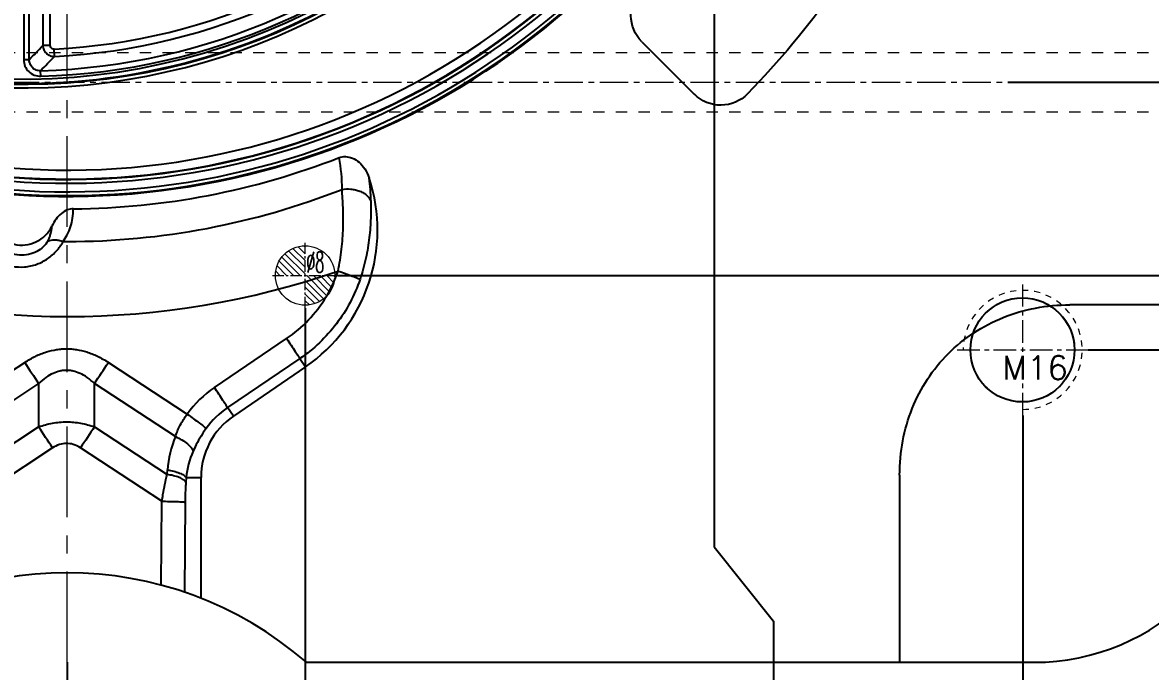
# Model space of a CAD drawing. Header units: millimetres. Extents: x 3054 to 4939, y -1170 to 130.
# Drawn here: x 4605.2 to 4756.9, y -952.2 to -865 of the extents above; entities that cross this region are included whole.
import ezdxf

# ---------------------------------------------------------------- set-up
doc = ezdxf.new("R2010")
doc.units = ezdxf.units.MM
doc.header["$LTSCALE"] = 16.335
doc.header["$PDMODE"] = 3
doc.header["$PDSIZE"] = 0.3125
doc.linetypes.add('CENTER', pattern=[0.6, 0.375, -0.075, 0.075, -0.075])
doc.linetypes.add('HIDDEN', pattern=[0.2, 0.1, -0.1])
doc.layers.get('0').update_dxf_attribs({"linetype": 'CONTINUOUS'})
doc.layers.get('Defpoints').update_dxf_attribs({"linetype": 'CONTINUOUS'})
doc.layers.add('11', color=7, linetype='CONTINUOUS')
for name, color, linetype, lineweight in [('center', 1, 'CENTER', 9), ('cool', 153, 'HIDDEN', 9), ('epin', 13, 'CONTINUOUS', 9), ('screw', 33, 'CONTINUOUS', 13)]:
    doc.layers.add(name, color=color, linetype=linetype, lineweight=lineweight)
doc.styles.get("Standard").update_dxf_attribs({"font": 'txt', "width": 0.8})
doc.styles.add('TXT', font='txt.shx', dxfattribs={"bigfont": 'gbcbig.shx'})
doc.styles.add('TXT05', font='txt.shx', dxfattribs={"width": 0.5, "bigfont": 'gbcbig.shx'})
doc.dimstyles.get("Standard").update_dxf_attribs({"dimtxt": 0.15625, "dimasz": 0.1875, "dimexe": 0.125, "dimexo": 0.0625, "dimtad": 0, "dimtih": 1, "dimtoh": 1, "dimdsep": 46, "dimtxsty": 'Standard', "dimcen": 0.09, "dimadec": 0, "dimazin": 0, "dimtp": 0.01, "dimtm": 0.01, "dimtfac": 1, "dimtofl": 0, "dimtmove": 0, "dimatfit": 3, "dimfxl": 0, "dimtolj": 1, "dimarcsym": 0})

# ---------------------------------------------------------------- blocks, each defined once
blk = doc.blocks.new('4')
at = {"layer": '11', "color": 3, "linetype": 'Continuous'}
for p, q in [((-12.85, 216.65), (-13.72, 226.62)), ((12.85, 216.66), (13.72, 226.62)), ((-7, 208.13), (-7, 212.14)), ((7, 208.13), (7, 212.14))]:
    blk.add_line(p, q, dxfattribs=at)
for centre, radius, start, end in [((0.03, 105), 127.37, 85.9149, 94.1093), ((-8.74, 227.05), 5, 94.1093, 185), ((8.74, 227.05), 5, 355, 85.9149), ((-7.87, 217.09), 5, 185, 274.0301), ((7.87, 217.09), 5, 265.9963, 355), ((0.03, 105), 107.37, 85.9963, 94.0301), ((0.03, 105), 103.37, 86.1313, 93.8975)]:
    blk.add_arc(centre, radius, start, end, dxfattribs=at)
blk = doc.blocks.new('screw_m16_g')
at = {"layer": 'screw', "color": 1, "linetype": 'CENTER', "ltscale": 0.497582}
for p, q in [((0, -8.8), (0, 8.8)), ((-8.8, 0), (8.8, 0))]:
    blk.add_line(p, q, dxfattribs=at)
at = {"layer": 'screw', "linetype": 'HIDDEN', "ltscale": 0.497582}
blk.add_circle((0, 0), 7, dxfattribs=at)
at = {"layer": 'screw', "color": 92, "linetype": 'HIDDEN', "ltscale": 0.497582}
blk.add_arc((0, 0), 8, 270, 180, dxfattribs=at)
at = {"layer": 'screw', "color": 6, "style": 'TXT'}
blk.add_text('M16', height=3.2, dxfattribs=at).set_placement((-2.72, -4))
blk = doc.blocks.new('epin_ejp_8')
at = {"layer": 'epin'}
h = blk.add_hatch(dxfattribs=at)
h.set_pattern_fill('_ANSI31', color=123, scale=0.2, angle=90, style=0)
h.set_pattern_definition([(135, (-3609.8168, 780.7174), (-0.44901281, -0.44901281), [])])
h.paths.add_polyline_path([(0, 4, 0.414214), (-4, 0), (0, 0)])
h.paths.add_polyline_path([(4, 0), (0, 0), (0, -4, 0.414214)])
at = {"layer": 'epin', "color": 1, "linetype": 'CENTER', "ltscale": 0.248791}
for p, q in [((0, -4.4), (0, 4.4)), ((-4.4, 0), (4.4, 0))]:
    blk.add_line(p, q, dxfattribs=at)
at = {"layer": 'epin'}
blk.add_circle((0, 0), 4, dxfattribs=at)
at = {"layer": 'epin', "color": 6, "style": 'TXT05', "width": 0.5}
blk.add_text('%%c8', height=2.8, dxfattribs=at).set_placement((0.16, 0.4))
blk = doc.blocks.new('*D249')
at = {"color": 4, "lineweight": -2}
blk.add_line((4737.75, -873), (4780.71, -873), dxfattribs=at)
at = {"layer": 'Defpoints', "color": 0}
for p in [(4611.24, -791), (4737.75, -873), (4780.71, -873)]:
    blk.add_point(p, dxfattribs=at)
at = {"color": 6, "insert": (4788.05, -873), "char_height": 5, "attachment_point": 5}
blk.add_mtext('\\A1;82.00', dxfattribs=at)
blk = doc.blocks.new('*D250')
at = {"color": 4, "lineweight": -2}
blk.add_line((4647.64, -899), (4780.71, -899), dxfattribs=at)
at = {"layer": 'Defpoints', "color": 0}
for p in [(4611.24, -791), (4647.64, -899), (4780.71, -899)]:
    blk.add_point(p, dxfattribs=at)
at = {"color": 6, "insert": (4789.05, -899), "char_height": 5, "attachment_point": 5}
blk.add_mtext('\\A1;108.00', dxfattribs=at)
blk = doc.blocks.new('*D251')
at = {"color": 4, "lineweight": -2}
blk.add_line((4748.54, -909), (4780.71, -909), dxfattribs=at)
at = {"layer": 'Defpoints', "color": 0}
for p in [(4611.24, -791), (4748.54, -909), (4780.71, -909)]:
    blk.add_point(p, dxfattribs=at)
at = {"color": 6, "insert": (4788.71, -909), "char_height": 5, "attachment_point": 5}
blk.add_mtext('\\A1;118.00', dxfattribs=at)
blk = doc.blocks.new('*D219')
at = {"color": 4, "lineweight": -2}
blk.add_line((4611.24, -951), (4611.24, -955.47), dxfattribs=at)
at = {"layer": 'Defpoints', "color": 0}
for p in [(4611.24, -791), (4611.24, -951), (4611.24, -955.47)]:
    blk.add_point(p, dxfattribs=at)
at = {"color": 6, "insert": (4611.24, -960.47), "char_height": 5, "attachment_point": 5, "rotation": 90}
blk.add_mtext('\\A1;0.00', dxfattribs=at)
blk = doc.blocks.new('*D255')
at = {"color": 4, "lineweight": -2}
blk.add_line((4643.24, -903.4), (4643.24, -955.47), dxfattribs=at)
at = {"layer": 'Defpoints', "color": 0}
for p in [(4611.24, -791), (4643.24, -903.4), (4643.24, -955.47)]:
    blk.add_point(p, dxfattribs=at)
at = {"color": 6, "insert": (4643.24, -962.8), "char_height": 5, "attachment_point": 5, "rotation": 90}
blk.add_mtext('\\A1;32.00', dxfattribs=at)
blk = doc.blocks.new('*D256')
at = {"color": 4, "lineweight": -2}
for p, q in [((4698.24, -863.4), (4698.24, -935.47)), ((4698.24, -935.47), (4706.24, -945.47)), ((4706.24, -945.47), (4706.24, -955.47))]:
    blk.add_line(p, q, dxfattribs=at)
at = {"layer": 'Defpoints', "color": 0}
for p in [(4611.24, -791), (4698.24, -863.4), (4706.24, -955.47)]:
    blk.add_point(p, dxfattribs=at)
at = {"color": 6, "insert": (4706.24, -962.8), "char_height": 5, "attachment_point": 5, "rotation": 90}
blk.add_mtext('\\A1;87.00', dxfattribs=at)
blk = doc.blocks.new('*D257')
at = {"color": 4, "lineweight": -2}
blk.add_line((4739.74, -917.8), (4739.74, -955.47), dxfattribs=at)
at = {"layer": 'Defpoints', "color": 0}
for p in [(4611.24, -791), (4739.74, -917.8), (4739.74, -955.47)]:
    blk.add_point(p, dxfattribs=at)
at = {"color": 6, "insert": (4739.74, -964.47), "char_height": 5, "attachment_point": 5, "rotation": 90}
blk.add_mtext('\\A1;128.50', dxfattribs=at)
blk = doc.blocks.new('*D230')
at = {"color": 4, "lineweight": -2}
blk.add_line((4484.73, -873), (4441.77, -873), dxfattribs=at)
at = {"layer": 'Defpoints', "color": 0}
for p in [(4611.24, -791), (4441.77, -873), (4484.73, -873)]:
    blk.add_point(p, dxfattribs=at)
at = {"color": 6, "insert": (4434.44, -873), "char_height": 5, "attachment_point": 5}
blk.add_mtext('\\A1;82.00', dxfattribs=at)
blk = doc.blocks.new('*D231')
at = {"color": 4, "lineweight": -2}
blk.add_line((4574.84, -899), (4441.77, -899), dxfattribs=at)
at = {"layer": 'Defpoints', "color": 0}
for p in [(4611.24, -791), (4441.77, -899), (4574.84, -899)]:
    blk.add_point(p, dxfattribs=at)
at = {"color": 6, "insert": (4433.44, -899), "char_height": 5, "attachment_point": 5}
blk.add_mtext('\\A1;108.00', dxfattribs=at)
blk = doc.blocks.new('*D232')
at = {"color": 4, "lineweight": -2}
blk.add_line((4473.94, -909), (4441.77, -909), dxfattribs=at)
at = {"layer": 'Defpoints', "color": 0}
for p in [(4611.24, -791), (4441.77, -909), (4473.94, -909)]:
    blk.add_point(p, dxfattribs=at)
at = {"color": 6, "insert": (4433.77, -909), "char_height": 5, "attachment_point": 5}
blk.add_mtext('\\A1;118.00', dxfattribs=at)
blk = doc.blocks.new('*D237')
at = {"color": 4, "lineweight": -2}
blk.add_line((4579.24, -903.4), (4579.24, -955.47), dxfattribs=at)
at = {"layer": 'Defpoints', "color": 0}
for p in [(4611.24, -791), (4579.24, -903.4), (4579.24, -955.47)]:
    blk.add_point(p, dxfattribs=at)
at = {"color": 6, "insert": (4579.24, -962.8), "char_height": 5, "attachment_point": 5, "rotation": 90}
blk.add_mtext('\\A1;32.00', dxfattribs=at)
blk = doc.blocks.new('*D238')
at = {"color": 4, "lineweight": -2}
for p, q in [((4524.25, -863.4), (4524.25, -935.47)), ((4524.25, -935.47), (4516.22, -945.47)), ((4516.22, -945.47), (4516.22, -955.47))]:
    blk.add_line(p, q, dxfattribs=at)
at = {"layer": 'Defpoints', "color": 0}
for p in [(4611.24, -791), (4524.25, -863.4), (4516.22, -955.47)]:
    blk.add_point(p, dxfattribs=at)
at = {"color": 6, "insert": (4516.22, -962.8), "char_height": 5, "attachment_point": 5, "rotation": 90}
blk.add_mtext('\\A1;87.00', dxfattribs=at)
blk = doc.blocks.new('*D239')
at = {"color": 4, "lineweight": -2}
blk.add_line((4482.74, -917.8), (4482.74, -955.47), dxfattribs=at)
at = {"layer": 'Defpoints', "color": 0}
for p in [(4611.24, -791), (4482.74, -917.8), (4482.74, -955.47)]:
    blk.add_point(p, dxfattribs=at)
at = {"color": 6, "insert": (4482.74, -964.47), "char_height": 5, "attachment_point": 5, "rotation": 90}
blk.add_mtext('\\A1;128.50', dxfattribs=at)

msp = doc.modelspace()

# ---------------------------------------------------------------- linework, layer by layer
at = {"color": 6, "linetype": 'Continuous'}
for p, q in [((4605.395, -790.829), (4605.397, -869.991)), ((4606.137, -869.991), (4606.138, -790.829)), ((4607.974, -792.664), (4607.973, -866.593)), ((4608.962, -868.082), (4608.962, -792.664)), ((4607.973, -866.593), (4607.972, -868.082)), ((4608.962, -868.082), (4607.972, -868.082)), ((4609.525, -869.557), (4609.475, -868.569)), ((4606.137, -869.991), (4605.397, -869.991)), ((4607.677, -872.208), (4607.656, -871.468)), ((4771.243, -902.945), (4746.077, -902.945)), ((4631.041, -914.063), (4640.75, -907.482)), ((4595.054, -917.551), (4605.527, -910.684)), ((4616.783, -910.684), (4627.375, -917.629)), ((4642.518, -910.177), (4632.808, -916.759)), ((4643.279, -911.291), (4633.597, -917.913)), ((4642.518, -910.177), (4643.279, -911.291)), ((4607.403, -913.521), (4596.664, -920.562)), ((4607.403, -913.521), (4607.403, -919.35)), ((4625.79, -920.656), (4614.907, -913.521)), ((4614.907, -919.35), (4614.907, -913.521)), ((4633.597, -917.913), (4632.808, -916.759)), ((4597.814, -925.636), (4607.403, -919.35)), ((4614.907, -919.35), (4624.67, -925.751)), ((4609.279, -922.187), (4598.522, -929.239)), ((4623.963, -929.354), (4613.031, -922.187)), ((4624.67, -925.751), (4624.716, -925.147)), ((4627.246, -926.167), (4627.2, -926.77)), ((4627.246, -926.167), (4629.243, -926.167)), ((4629.243, -942.397), (4629.243, -926.167)), ((4723.186, -925.836), (4723.186, -951.001)), ((4623.879, -940.628), (4623.963, -929.354)), ((4627.093, -929.465), (4627.003, -941.574)), ((4643.402, -951.001), (4741.243, -951.001))]:
    msp.add_line(p, q, dxfattribs=at)
msp.add_circle((4739.703, -909.001), 7, dxfattribs=at)
for centre, radius, start, end in [((4611.269, -785.971), 100.622, 28.40074, 331.59927), ((4611.269, -785.971), 100.12, 28.40075, 331.59926), ((4611.269, -785.971), 100.057, 28.37938, 331.62062), ((4611.269, -785.971), 98.859, 28.37934, 331.62065), ((4605.239, -785.971), 85.531, 271.61975, 358.38025), ((4605.239, -785.971), 86.271, 271.61975, 358.38025), ((4605.239, -785.971), 82.706, 272.93582, 357.06418), ((4605.239, -785.971), 83.696, 272.93582, 357.06418), ((4611.269, -785.971), 102.28, 186.15973, 331.08016), ((4611.269, -785.971), 101.778, 186.19838, 331.08683), ((4611.269, -785.971), 102.395, 189.52573, 331.07349), ((4605.239, -785.971), 87.224, 222.36053, 346.47022), ((4605.239, -785.971), 86.622, 222.36102, 346.47022), ((4605.239, -785.971), 87.818, 222.43656, 332.51118), ((4605.239, -785.971), 87.317, 222.43651, 332.51058), ((4440.354, -708.824), 231.212, 315.80893, 316.46522), ((4440.01, -705.617), 235.821, 315.3084, 315.95783), ((4611.243, -789.49), 100.548, 270.46928, 291.32061), ((4627.446, -887.226), 20.757, 359.45968, 11.30485), ((4630.708, -892.91), 22.269, 304.3705, 18.364), ((4628.469, -889.235), 23.612, 0.63934, 8.13038), ((4611.183, -793.19), 101.244, 270.034, 291.44752), ((4604.409, -889.965), 7.712, 324.60825, 332.39962), ((4611.243, -789.49), 104.942, 269.70113, 270.00462), ((4611.243, -793.015), 111.502, 250.93624, 289.06376), ((5012.478, -643.609), 486.763, 213.27618, 213.67653), ((4209.831, -643.609), 486.763, 326.32347, 326.72382), ((4639.265, -926.186), 14.65, 124.15383, 144.25688), ((4639.26, -926.293), 11.513, 124.08807, 144.16247), ((4639.243, -926.167), 10, 124.3705, 180), ((4208.123, -1185.429), 479.815, 33.27328, 33.67943), ((5028.946, -1195.189), 497.51, 146.3278, 146.71949), ((4639.312, -926.263), 14.638, 157.48136, 175.63109), ((4741.243, -921.001), 30, 270, 0), ((4638.69, -927.269), 11.497, 156.19739, 174.50014), ((4611.243, -987.971), 49, 48.98014, 131.01986)]:
    msp.add_arc(centre, radius, start, end, dxfattribs=at)
for points, knots in [([(4607.972, -868.082), (4607.977, -868.276), (4608.067, -868.668), (4608.416, -869.156), (4608.922, -869.489), (4609.326, -869.563), (4609.525, -869.557)], [0, 0, 0, 0, 0.2471248, 0.4955736, 0.7460067, 1, 1, 1, 1]), ([(4609.475, -868.569), (4609.387, -868.57), (4609.208, -868.536), (4609.008, -868.346), (4608.965, -868.169), (4608.962, -868.082)], [0, 0, 0, 0, 0.3353123, 0.664078, 1, 1, 1, 1]), ([(4605.397, -869.991), (4605.397, -870.284), (4605.513, -870.879), (4606.022, -871.629), (4606.786, -872.117), (4607.384, -872.216), (4607.677, -872.208)], [0, 0, 0, 0, 0.2491836, 0.4998546, 0.7506732, 1, 1, 1, 1]), ([(4607.656, -871.468), (4607.459, -871.477), (4607.056, -871.413), (4606.537, -871.09), (4606.207, -870.581), (4606.134, -870.185), (4606.137, -869.991)], [0, 0, 0, 0, 0.2511795, 0.5032453, 0.7536139, 1, 1, 1, 1]), ([(4647.8, -883.157), (4648.069, -883.052), (4648.689, -882.955), (4649.643, -883.184), (4650.569, -883.753), (4651.352, -884.687), (4651.701, -885.466), (4651.843, -885.894)], [0, 0, 0, 0, 0.1594076, 0.3362445, 0.5325417, 0.7509461, 1, 1, 1, 1]), ([(4647.662, -898.401), (4647.872, -897.437), (4648.108, -895.981), (4648.286, -894.037), (4648.356, -892.606), (4648.37, -891.214), (4648.332, -889.489), (4648.258, -888.232), (4648.202, -887.421)], [0, 0, 0, 0, 0.2680962, 0.4003349, 0.530828, 0.6577418, 0.778925, 1, 1, 1, 1]), ([(4648.202, -887.421), (4648.59, -887.357), (4649.202, -887.335), (4650.002, -887.464), (4650.59, -887.643), (4651.114, -887.903), (4651.661, -888.3), (4651.965, -888.695), (4652.079, -888.971)], [0, 0, 0, 0, 0.2652229, 0.4063085, 0.5455659, 0.6775471, 0.798526, 1, 1, 1, 1]), ([(4612.066, -890.035), (4611.791, -890.037), (4611.204, -890.153), (4610.399, -890.646), (4609.706, -891.415), (4609.344, -892.038), (4609.181, -892.374)], [0, 0, 0, 0, 0.2113758, 0.4492588, 0.7128291, 1, 1, 1, 1]), ([(4611.243, -893.537), (4611.424, -893.195), (4611.729, -892.465), (4612.014, -891.283), (4612.067, -890.457), (4612.066, -890.035)], [0, 0, 0, 0, 0.3198816, 0.6506428, 1, 1, 1, 1]), ([(4652.08, -888.972), (4652.088, -889.742), (4652.083, -890.938), (4651.998, -892.58), (4651.876, -893.913), (4651.685, -895.288), (4651.329, -897.169), (4650.946, -898.571), (4650.635, -899.494)], [0, 0, 0, 0, 0.2164407, 0.3360223, 0.4620616, 0.592614, 0.7259786, 1, 1, 1, 1]), ([(4600.864, -891.859), (4601.031, -892.346), (4601.53, -893.259), (4602.68, -894.29), (4604.092, -894.88), (4605.615, -894.973), (4607.088, -894.559), (4608.353, -893.677), (4608.957, -892.834), (4609.181, -892.374)], [0, 0, 0, 0, 0.1457339, 0.2882305, 0.4297934, 0.5710441, 0.712607, 0.8551035, 1, 1, 1, 1]), ([(4608.636, -894.378), (4608.702, -894.258), (4608.829, -894.003), (4608.966, -893.636), (4609.066, -893.28), (4609.146, -892.876), (4609.172, -892.57), (4609.176, -892.381)], [0, 0, 0, 0, 0.1973849, 0.4088203, 0.5610936, 0.7283923, 1, 1, 1, 1]), ([(4599.102, -893.699), (4599.294, -894.186), (4599.802, -895.113), (4600.858, -896.328), (4602.237, -897.24), (4603.825, -897.819), (4605.533, -897.932), (4607.176, -897.544), (4608.645, -896.797), (4609.84, -895.734), (4610.45, -894.882), (4610.695, -894.431)], [0, 0, 0, 0, 0.1075826, 0.2152199, 0.3277061, 0.4438833, 0.5589234, 0.6741902, 0.7868816, 0.894365, 1, 1, 1, 1]), ([(4608.636, -894.378), (4608.475, -894.659), (4608.04, -895.202), (4607.15, -895.821), (4606.047, -896.217), (4604.816, -896.315), (4603.589, -896.09), (4602.502, -895.567), (4601.663, -894.826), (4601.288, -894.214), (4601.16, -893.905)], [0, 0, 0, 0, 0.1074568, 0.2273818, 0.3558508, 0.4928673, 0.6327916, 0.7656126, 0.8889484, 1, 1, 1, 1]), ([(4608.636, -894.378), (4608.925, -894.245), (4609.448, -894.169), (4610.142, -894.258), (4610.511, -894.364), (4610.695, -894.431)], [0, 0, 0, 0, 0.45533, 0.7205098, 1, 1, 1, 1]), ([(4640.75, -907.482), (4641.815, -906.756), (4643.799, -905.077), (4646.157, -901.98), (4647.247, -899.62), (4647.663, -898.401)], [0, 0, 0, 0, 0.3332761, 0.6666395, 1, 1, 1, 1]), ([(4647.663, -898.401), (4647.993, -898.512), (4648.486, -898.681), (4649.125, -898.908), (4649.564, -899.067), (4649.944, -899.209), (4650.249, -899.327), (4650.471, -899.418), (4650.59, -899.471), (4650.635, -899.494)], [0, 0, 0, 0, 0.3304436, 0.4928176, 0.6426308, 0.7724787, 0.8768158, 0.9525478, 1, 1, 1, 1]), ([(4650.635, -899.494), (4649.911, -901.641), (4647.741, -905.72), (4644.392, -908.904), (4642.518, -910.177)], [0, 0, 0, 0, 0.4999317, 1, 1, 1, 1]), ([(4640.75, -907.482), (4640.949, -907.774), (4641.335, -908.347), (4641.856, -909.132), (4642.222, -909.693), (4642.425, -910.019), (4642.493, -910.132), (4642.518, -910.177)], [0, 0, 0, 0, 0.3294975, 0.6422539, 0.8770914, 0.952886, 1, 1, 1, 1]), ([(4605.527, -910.684), (4606.001, -910.373), (4606.941, -909.834), (4608.389, -909.254), (4609.575, -908.977), (4610.489, -908.873), (4611.155, -908.848), (4611.821, -908.873), (4612.735, -908.977), (4613.921, -909.254), (4615.368, -909.834), (4616.309, -910.373), (4616.783, -910.684)], [0, 0, 0, 0, 0.1417636, 0.2701678, 0.3885429, 0.4449755, 0.5, 0.5550245, 0.6114571, 0.7298322, 0.8582364, 1, 1, 1, 1]), ([(4614.907, -913.521), (4614.598, -913.227), (4613.988, -912.715), (4613.02, -912.145), (4612.216, -911.869), (4611.6, -911.767), (4611.155, -911.742), (4610.709, -911.767), (4610.094, -911.869), (4609.29, -912.145), (4608.321, -912.715), (4607.711, -913.227), (4607.402, -913.521)], [0, 0, 0, 0, 0.1504065, 0.2800691, 0.3946442, 0.4481537, 0.5, 0.5518463, 0.6053558, 0.7199309, 0.8495935, 1, 1, 1, 1]), ([(4632.808, -916.759), (4632.783, -916.714), (4632.715, -916.601), (4632.512, -916.275), (4632.146, -915.714), (4631.625, -914.928), (4631.24, -914.356), (4631.041, -914.063)], [0, 0, 0, 0, 0.0471136, 0.1229079, 0.3577452, 0.6705019, 1, 1, 1, 1]), ([(4607.403, -919.35), (4608.009, -919.132), (4609.247, -918.798), (4610.524, -918.684), (4611.155, -918.684)], [0, 0, 0, 0, 0.5056505, 1, 1, 1, 1]), ([(4611.155, -918.684), (4611.785, -918.684), (4613.062, -918.798), (4614.3, -919.132), (4614.907, -919.35)], [0, 0, 0, 0, 0.4943495, 1, 1, 1, 1]), ([(4625.79, -920.656), (4625.974, -920.123), (4626.425, -919.069), (4627.031, -918.094), (4627.375, -917.629)], [0, 0, 0, 0, 0.493703, 1, 1, 1, 1]), ([(4627.375, -917.629), (4627.661, -917.834), (4628.215, -918.236), (4628.965, -918.792), (4629.494, -919.194), (4629.79, -919.433), (4629.891, -919.518), (4629.927, -919.553)], [0, 0, 0, 0, 0.3299727, 0.6423949, 0.8768936, 0.9527112, 1, 1, 1, 1]), ([(4629.927, -919.553), (4629.75, -919.798), (4629.085, -920.775), (4628.526, -921.824), (4628.171, -922.629)], [0, 0, 0, 0, 0.2556503, 1, 1, 1, 1]), ([(4613.031, -922.187), (4612.726, -921.987), (4612.106, -921.675), (4611.109, -921.525), (4610.144, -921.702), (4609.561, -922.001), (4609.279, -922.187)], [0, 0, 0, 0, 0.2739625, 0.5135298, 0.7456788, 1, 1, 1, 1]), ([(4625.79, -920.656), (4626.091, -920.788), (4626.662, -921.081), (4627.401, -921.573), (4627.873, -922.035), (4628.098, -922.39), (4628.158, -922.553), (4628.171, -922.629)], [0, 0, 0, 0, 0.3110811, 0.6040587, 0.8376407, 0.9278246, 1, 1, 1, 1]), ([(4624.716, -925.147), (4625.009, -925.186), (4625.567, -925.29), (4626.317, -925.512), (4626.833, -925.765), (4627.117, -925.993), (4627.213, -926.109), (4627.246, -926.167)], [0, 0, 0, 0, 0.3176737, 0.6094229, 0.8399408, 0.9287545, 1, 1, 1, 1]), ([(4623.963, -929.354), (4624.015, -929.042), (4624.227, -927.837), (4624.469, -926.636), (4624.67, -925.751)], [0, 0, 0, 0, 0.258004, 1, 1, 1, 1]), ([(4627.2, -926.77), (4627.167, -926.713), (4627.071, -926.597), (4626.787, -926.368), (4626.271, -926.115), (4625.521, -925.893), (4624.963, -925.789), (4624.67, -925.751)], [0, 0, 0, 0, 0.0712455, 0.1600592, 0.3905771, 0.6823263, 1, 1, 1, 1]), ([(4627.2, -926.77), (4627.184, -926.984), (4627.124, -927.881), (4627.098, -928.781), (4627.093, -929.465)], [0, 0, 0, 0, 0.2385517, 1, 1, 1, 1]), ([(4623.963, -929.354), (4624.309, -929.356), (4624.98, -929.365), (4625.786, -929.385), (4626.356, -929.408), (4626.678, -929.425), (4626.915, -929.443), (4627.044, -929.457), (4627.093, -929.465)], [0, 0, 0, 0, 0.3311827, 0.6429056, 0.7723099, 0.8766194, 0.9524312, 1, 1, 1, 1])]:
    msp.add_open_spline(points, degree=3, knots=knots, dxfattribs=at)
for points in [[(4729.736, -909.494), (4731.822, -907.408), (4736.857, -904.098), (4742.958, -902.944), (4746.077, -902.944)], [(4723.185, -925.836), (4723.185, -922.716), (4724.339, -916.616), (4727.649, -911.581), (4729.736, -909.494)]]:
    msp.add_open_spline(points, degree=3, dxfattribs=at)
at = {"layer": 'center', "color": 1, "linetype": 'CENTER', "ltscale": 1.990328}
msp.add_line((4611.243, -951.001), (4611.243, -631.001), dxfattribs=at)
at = {"layer": 'cool', "ltscale": 0.932966}
for p, q in [((4465.573, -869.002), (4756.913, -869.002)), ((4465.573, -877.002), (4756.913, -877.002))]:
    msp.add_line(p, q, dxfattribs=at)
at = {"layer": 'cool', "color": 1, "linetype": 'CENTER', "ltscale": 0.621977}
msp.add_line((4451.243, -873.002), (4771.243, -873.002), dxfattribs=at)

# ---------------------------------------------------------------- block references
at = {"xscale": -1, "rotation": 230.0000000000094}
msp.add_blockref('4', (4530.814, -718.467), dxfattribs=at)
at = {"layer": 'epin'}
msp.add_blockref('epin_ejp_8', (4643.243, -899.002), dxfattribs=at)
at = {"layer": 'screw'}
msp.add_blockref('screw_m16_g', (4739.743, -909.002), dxfattribs=at)

# ---------------------------------------------------------------- dimensions: what is measured, and where the dimension line sits
for feature_location, offset, dtype, origin, picture, middle in [((4574.843, -899.002), (-133.07, 0), 0, (4611.243, -791.002), '*D231', (4433.439, -899.002)), ((4473.942, -909.002), (-32.17, 0), 0, (4611.243, -791.002), '*D232', (4433.773, -909.002)), ((4484.734, -873.002), (-42.962, 0), 0, (4611.243, -791.002), '*D230', (4434.439, -873.002)), ((4482.742, -917.802), (0, -37.664), 1, (4611.243, -791.002), '*D239', (4482.742, -964.466)), ((4524.247, -863.401), (-8.03, -92.065), 1, (4611.243, -791.002), '*D238', (4516.217, -962.799)), ((4579.243, -903.402), (0, -52.064), 1, (4611.243, -791.002), '*D237', (4579.243, -962.799)), ((4611.24263372, -951.002505022), (0, -4.463288827), 1, (4611.24263372, -791.001835102), '*D219', (4611.24263372, -960.465793849)), ((4737.751, -873.002), (42.962, 0), 0, (4611.243, -791.002), '*D249', (4788.046, -873.002)), ((4647.643, -899.002), (133.07, 0), 0, (4611.243, -791.002), '*D250', (4789.046, -899.002)), ((4748.543, -909.002), (32.17, 0), 0, (4611.243, -791.002), '*D251', (4788.713, -909.002)), ((4643.243, -903.402), (0, -52.064), 1, (4611.243, -791.002), '*D255', (4643.243, -962.799)), ((4698.239, -863.401), (8, -92.065), 1, (4611.243, -791.002), '*D256', (4706.239, -962.799)), ((4739.743, -917.802), (0, -37.664), 1, (4611.243, -791.002), '*D257', (4739.743, -964.466))]:
    dim = msp.add_ordinate_dim(feature_location=feature_location, offset=offset, dtype=dtype, origin=origin, dimstyle='Standard', override={"dimtxt": 5, "dimasz": 5, "dimexe": 0, "dimexo": 0, "dimgap": 0, "dimtih": 0, "dimtoh": 0, "dimzin": 0, "dimcen": 0, "dimclrd": 4, "dimclre": 4, "dimclrt": 6, "dimadec": 2, "dimtp": 0, "dimtm": 0, "dimtzin": 0})
    dim.commit()
    dim.dimension.update_dxf_attribs({"geometry": picture, "text_midpoint": middle})

doc.saveas('drawing.dxf')
